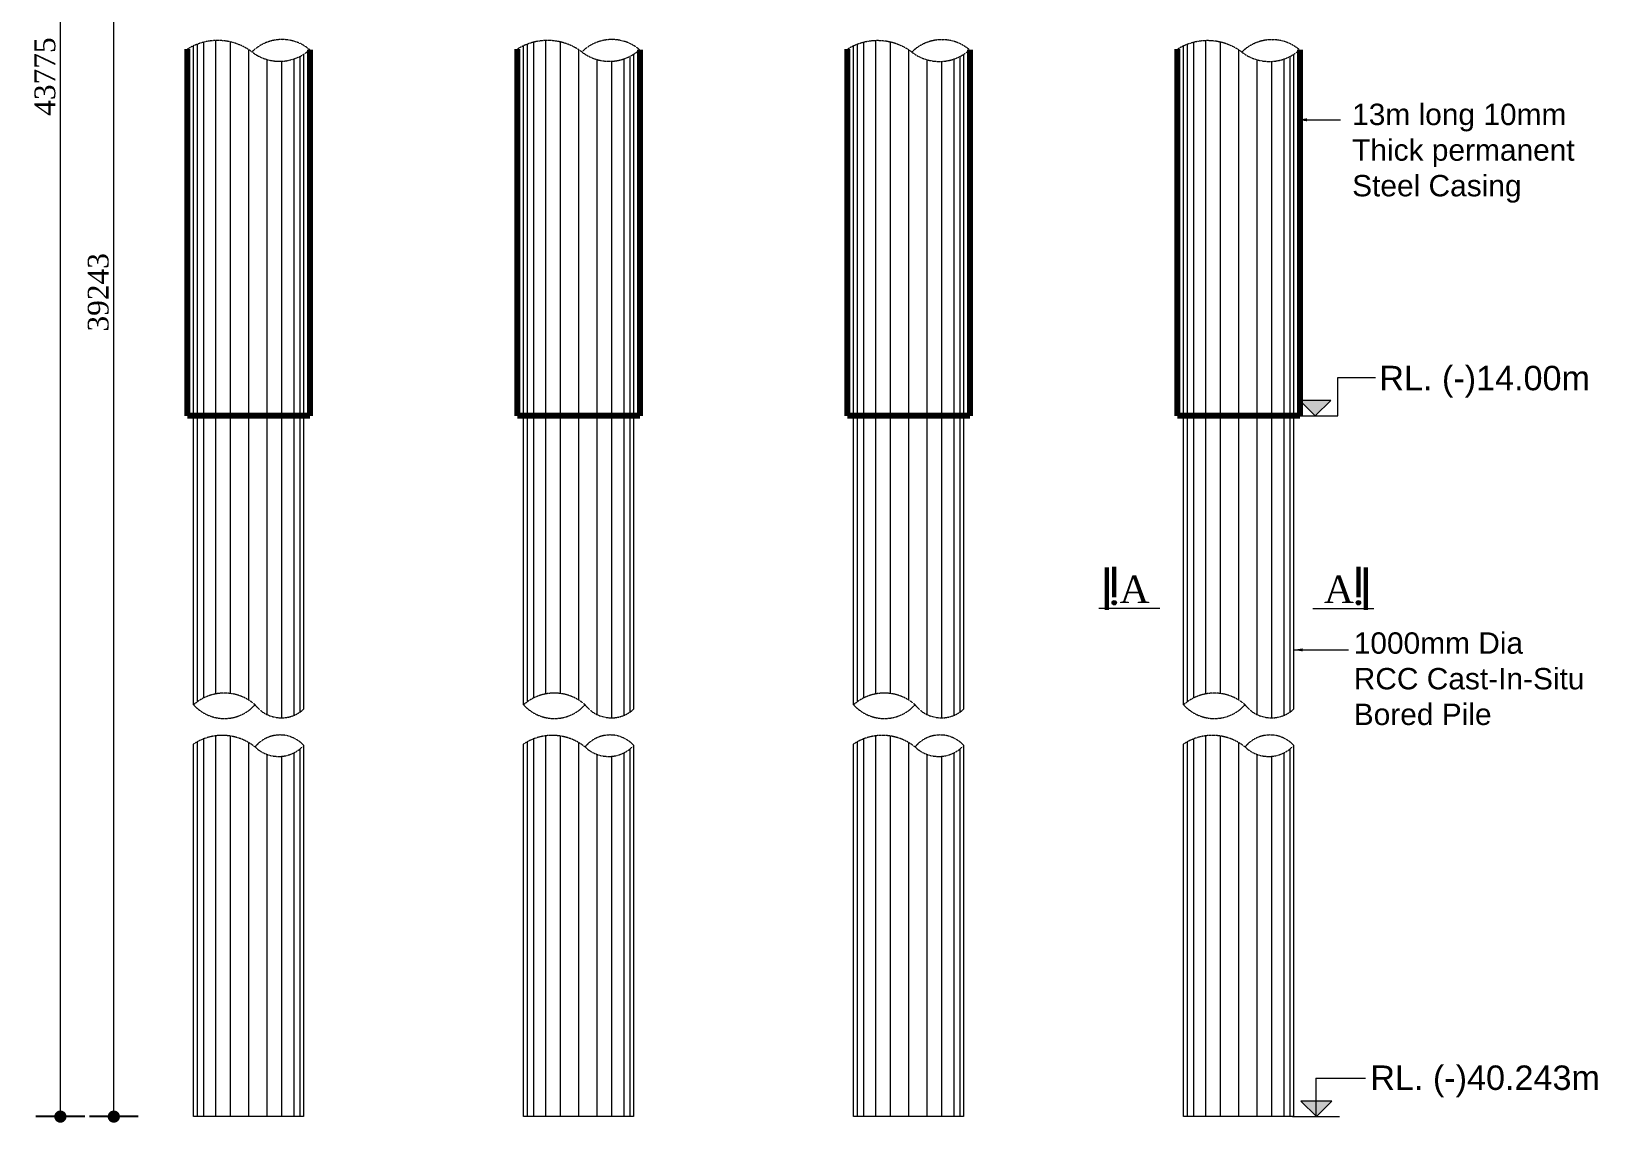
# Model space of a CAD drawing. Header units: millimetres. Extents: x -452357 to 35267, y 81803 to 461763.
# Drawn here: x -155923 to -143108, y 199949 to 208883 of the extents above; entities that cross this region are included whole.
import ezdxf

# ---------------------------------------------------------------- set-up
doc = ezdxf.new("R2010")
doc.units = ezdxf.units.MM
doc.header["$PDMODE"] = 2
doc.linetypes.add('DASHED', pattern=[0.75, 0.5, -0.25])
doc.layers.get('Defpoints').update_dxf_attribs({"lineweight": 13})
for name, color, linetype, lineweight in [('Dimision', 96, 'Continuous', 18), ('hatch', 65, 'Continuous', 15), ('Hatching', 65, 'Continuous', 20), ('Pile', 11, 'Continuous', 15), ('Text', 7, 'Continuous', 15)]:
    doc.layers.add(name, color=color, linetype=linetype, lineweight=lineweight)
doc.styles.add('ROMANS', font='arial.ttf', dxfattribs={"height": 200})
doc.styles.get("Standard").update_dxf_attribs({"font": 'times.ttf'})
doc.dimstyles.new('ISO-25', dxfattribs={"dimtxt": 175, "dimasz": 100, "dimexe": 65, "dimexo": 115.625, "dimgap": 40, "dimtad": 1, "dimtoh": 1, "dimdec": 0, "dimtxsty": 'Standard', "dimblk": 'DOT', "dimcen": 300, "dimclrd": 256, "dimclre": 256, "dimclrt": 256, "dimadec": 0, "dimazin": 0, "dimtfac": 1, "dimtdec": 0, "dimtix": 1, "dimtmove": 0, "dimatfit": 3, "dimldrblk": 'DOT', "dimfxl": 75, "dimlwd": -1, "dimarcsym": 0})
doc.dimstyles.get("Standard").update_dxf_attribs({"dimtxt": 100, "dimasz": 100, "dimexe": 100, "dimexo": 100, "dimgap": 50, "dimtad": 1, "dimdec": 0, "dimlfac": -1, "dimzin": 0, "dimdsep": 46, "dimtxsty": 'Standard', "dimblk": 'DOT', "dimcen": 0, "dimclrd": 4, "dimclre": 4, "dimclrt": 4, "dimadec": 0, "dimazin": 0, "dimtfac": 1, "dimtdec": 0, "dimtix": 1, "dimtofl": 0, "dimtmove": 0, "dimatfit": 3, "dimfxl": 80, "dimtolj": 1, "dimtzin": 0, "dimlwd": 15, "dimarcsym": 2})

# ---------------------------------------------------------------- blocks, each defined once
blk = doc.blocks.new('_Dot')
at = {"color": 0, "linetype": 'ByBlock', "lineweight": -2}
blk.add_line((-0.5, 0), (-1, 0), dxfattribs=at)
at = {"color": 0, "linetype": 'ByBlock', "const_width": 0.5}
blk.add_lwpolyline([(-0.25, 0, 1), (0.25, 0, 1)], format="xyb", close=True, dxfattribs=at)
blk = doc.blocks.new('*D192')
at = {"layer": 'Defpoints', "color": 0, "ltscale": 3, "transparency": 16777216}
for p in [(-155248, 211703), (-154948, 211703), (-154174, 199999)]:
    blk.add_point(p, dxfattribs=at)
at = {"layer": 'Dimision', "lineweight": -2, "ltscale": 3, "transparency": 16777216}
for p, q in [((-155064, 211703), (-155448, 211703)), ((-155048, 199999), (-155448, 199999))]:
    blk.add_line(p, q, dxfattribs=at)
at = {"layer": 'Dimision', "ltscale": 3, "transparency": 16777216}
blk.add_line((-155248, 200099), (-155248, 211603), dxfattribs=at)
at = {"layer": 'Dimision', "ltscale": 3, "transparency": 16777216, "xscale": 100, "yscale": 100, "zscale": 100}
for p, rotation in [((-155248, 211703), 90), ((-155248, 199999), 270)]:
    blk.add_blockref('_Dot', p, dxfattribs=dict(at, rotation=rotation))
at = {"layer": 'Dimision', "ltscale": 3, "transparency": 16777216, "insert": (-155375, 206746), "char_height": 170, "width": 596.53, "attachment_point": 5, "rotation": 90}
blk.add_mtext('39243', dxfattribs=at)
blk = doc.blocks.new('*D193')
at = {"layer": 'Defpoints', "color": 0, "ltscale": 3, "transparency": 16777216}
for p in [(-155685, 216135), (-155090, 216135), (-154510, 199999)]:
    blk.add_point(p, dxfattribs=at)
at = {"layer": 'Dimision', "lineweight": -2, "ltscale": 3, "transparency": 16777216}
for p, q in [((-155485, 216135), (-155885, 216135)), ((-155485, 199999), (-155885, 199999))]:
    blk.add_line(p, q, dxfattribs=at)
at = {"layer": 'Dimision', "ltscale": 3, "transparency": 16777216}
blk.add_line((-155685, 200099), (-155685, 216035), dxfattribs=at)
at = {"layer": 'Dimision', "ltscale": 3, "transparency": 16777216, "xscale": 100, "yscale": 100, "zscale": 100}
for p, rotation in [((-155685, 216135), 90), ((-155685, 199999), 270)]:
    blk.add_blockref('_Dot', p, dxfattribs=dict(at, rotation=rotation))
at = {"layer": 'Dimision', "ltscale": 3, "transparency": 16777216, "insert": (-155811, 208512), "char_height": 170, "attachment_point": 5, "rotation": 90}
blk.add_mtext('43775', dxfattribs=at)

msp = doc.modelspace()

# ---------------------------------------------------------------- hatches: boundary and pattern name
at = {"layer": 'Dimision', "ltscale": 3}
for points in [[(-145544.3, 205860.5), (-145418.1, 205734.3), (-145291.9, 205860.5)], [(-145535.1, 200125.5), (-145408.9, 199999.4), (-145282.7, 200125.5)]]:
    msp.add_hatch(color=256, dxfattribs=at).paths.add_polyline_path(points)
at = {"layer": 'Text'}
for points in [[(-147063.2, 204223.1, 1), (-147063.2, 204187.2, 1)], [(-145064.7, 204223.1, -1), (-145064.7, 204187.2, -1)]]:
    msp.add_hatch(color=256, dxfattribs=at).paths.add_polyline_path(points)

# ---------------------------------------------------------------- linework, layer by layer
at = {"layer": 'Dimision', "ltscale": 3}
for p, q in [((-145233.3, 206047.8), (-144926.6, 206047.8)), ((-145233.3, 205734.3), (-145233.3, 206047.8)), ((-145616.9, 205734.3), (-145233.3, 205734.3)), ((-145412.7, 200312.9), (-145005.9, 200312.9)), ((-145411.8, 199999.4), (-145411.8, 200312.9)), ((-145603.6, 199999.4), (-145220.1, 199999.4))]:
    msp.add_line(p, q, dxfattribs=at)
for points in [[(-145291.9, 205860.5), (-145544.3, 205860.5), (-145418.1, 205734.3)], [(-145282.7, 200125.5), (-145535.1, 200125.5), (-145408.9, 199999.4)]]:
    msp.add_lwpolyline(points, close=True, dxfattribs=at)
at = {"layer": 'hatch', "lineweight": 80, "ltscale": 3}
for p, q in [((-153645.2, 205734.3), (-154645.3, 205734.3)), ((-150945.2, 205734.3), (-151945.3, 205734.3)), ((-148245.2, 205734.3), (-149245.3, 205734.3)), ((-145545.2, 205734.3), (-146545.3, 205734.3))]:
    msp.add_line(p, q, dxfattribs=at)
for points in [[(-154645.3, 205734.3), (-154645.3, 208736.6)], [(-153645.2, 208731.8), (-153645.2, 205734.3)], [(-151945.3, 205734.3), (-151945.3, 208736.6)], [(-150945.2, 208731.8), (-150945.2, 205734.3)], [(-149245.3, 205734.3), (-149245.3, 208736.6)], [(-148245.2, 208731.8), (-148245.2, 205734.3)], [(-146545.3, 205734.3), (-146545.3, 208736.6)], [(-145545.2, 208731.8), (-145545.2, 205734.3)]]:
    msp.add_lwpolyline(points, dxfattribs=at)
at = {"layer": 'Hatching', "ltscale": 3}
for p, q in [((-154565.2, 208776.5), (-154565.2, 203394.2)), ((-154515.2, 208792.5), (-154515.2, 203424.6)), ((-154415.2, 208807.2), (-154415.2, 203458.8)), ((-154295.2, 208796.1), (-154295.2, 203462.4)), ((-153868.9, 208806.4), (-153868.9, 208806.1)), ((-151865.2, 208777), (-151865.2, 203394.2)), ((-151815.2, 208792.9), (-151815.2, 203424.6)), ((-151715.2, 208807.2), (-151715.2, 203458.8)), ((-151595.2, 208795.8), (-151595.2, 203462.4)), ((-151170.2, 208806.4), (-151170.2, 208806.1)), ((-149165.2, 208775.6), (-149165.2, 203394.2)), ((-149115.2, 208791.5), (-149115.2, 203424.6)), ((-149015.2, 208805.8), (-149015.2, 203458.8)), ((-148895.2, 208794.3), (-148895.2, 203462.4)), ((-148470.2, 208805), (-148470.2, 208804.7)), ((-146465.2, 208775.6), (-146465.2, 203394.2)), ((-146415.2, 208791.5), (-146415.2, 203424.6)), ((-146315.2, 208805.8), (-146315.2, 203458.8)), ((-146195.2, 208794.3), (-146195.2, 203462.4)), ((-145770.2, 208805), (-145770.2, 208804.7)), ((-154145.2, 208733.2), (-154145.2, 203409.3)), ((-153995.2, 208651.8), (-153995.2, 203290.4)), ((-153875.2, 208637.5), (-153875.2, 203263.1)), ((-153775.2, 208656.1), (-153775.2, 203283)), ((-153725.2, 208677), (-153725.2, 203309.7)), ((-151445.2, 208732.3), (-151445.2, 203409.3)), ((-151295.2, 208651.4), (-151295.2, 203290.4)), ((-151175.2, 208637.6), (-151175.2, 203263.1)), ((-151075.2, 208656.5), (-151075.2, 203283)), ((-151025.2, 208677.6), (-151025.2, 203309.7)), ((-148745.2, 208730.9), (-148745.2, 203409.3)), ((-148595.2, 208650), (-148595.2, 203290.4)), ((-148475.2, 208636.2), (-148475.2, 203263.1)), ((-148375.2, 208655.1), (-148375.2, 203283)), ((-148325.2, 208676.2), (-148325.2, 203309.7)), ((-146045.2, 208730.9), (-146045.2, 203409.3)), ((-145895.2, 208650), (-145895.2, 203290.4)), ((-145775.2, 208636.2), (-145775.2, 203263.1)), ((-145675.2, 208655.1), (-145675.2, 203283)), ((-145625.2, 208676.2), (-145625.2, 203309.7)), ((-154318.9, 203269.8), (-154318.9, 203269.7)), ((-151618.9, 203269.8), (-151618.9, 203269.7)), ((-148918.9, 203269.8), (-148918.9, 203269.7)), ((-146218.9, 203269.8), (-146218.9, 203269.7)), ((-154565.2, 203066.8), (-154565.2, 199999.4)), ((-154515.2, 203090.1), (-154515.2, 199999.4)), ((-154415.2, 203115.8), (-154415.2, 199999.4)), ((-154295.2, 203114.3), (-154295.2, 199999.4)), ((-154145.2, 203061), (-154145.2, 199999.4)), ((-153725.2, 203007.8), (-153725.2, 199999.4)), ((-151865.2, 203066.8), (-151865.2, 199999.4)), ((-151815.2, 203090.1), (-151815.2, 199999.4)), ((-151715.2, 203115.8), (-151715.2, 199999.4)), ((-151595.2, 203114.3), (-151595.2, 199999.4)), ((-151445.2, 203061), (-151445.2, 199999.4)), ((-151025.2, 203007.8), (-151025.2, 199999.4)), ((-149165.2, 203066.8), (-149165.2, 199999.4)), ((-149115.2, 203090.1), (-149115.2, 199999.4)), ((-149015.2, 203115.8), (-149015.2, 199999.4)), ((-148895.2, 203114.3), (-148895.2, 199999.4)), ((-148745.2, 203061), (-148745.2, 199999.4)), ((-148325.2, 203007.8), (-148325.2, 199999.4)), ((-146465.2, 203066.8), (-146465.2, 199999.4)), ((-146415.2, 203090.1), (-146415.2, 199999.4)), ((-146315.2, 203115.8), (-146315.2, 199999.4)), ((-146195.2, 203114.3), (-146195.2, 199999.4)), ((-146045.2, 203061), (-146045.2, 199999.4)), ((-145625.2, 203007.8), (-145625.2, 199999.4)), ((-153995.2, 202964.2), (-153995.2, 199999.4)), ((-153875.2, 202948.2), (-153875.2, 199999.4)), ((-153775.2, 202976.2), (-153775.2, 199999.4)), ((-151295.2, 202964.2), (-151295.2, 199999.4)), ((-151175.2, 202948.2), (-151175.2, 199999.4)), ((-151075.2, 202976.2), (-151075.2, 199999.4)), ((-148595.2, 202964.2), (-148595.2, 199999.4)), ((-148475.2, 202948.2), (-148475.2, 199999.4)), ((-148375.2, 202976.2), (-148375.2, 199999.4)), ((-145895.2, 202964.2), (-145895.2, 199999.4)), ((-145775.2, 202948.2), (-145775.2, 199999.4)), ((-145675.2, 202976.2), (-145675.2, 199999.4))]:
    msp.add_line(p, q, dxfattribs=at)
for points in [[(-154595.3, 203370.2), (-154595.3, 208763.8)], [(-151895.3, 203370.2), (-151895.3, 208764.4)], [(-149195.3, 203370.2), (-149195.3, 208763)], [(-146495.3, 203370.2), (-146495.3, 208763)], [(-153695.2, 208694), (-153695.2, 203333.3)], [(-150995.2, 208694.8), (-150995.2, 203333.3)], [(-148295.2, 208693.4), (-148295.2, 203333.3)], [(-145595.2, 208693.4), (-145595.2, 203333.3)], [(-153695.2, 203038.3), (-153695.2, 199999.4), (-154595.3, 199999.4), (-154595.3, 203048.6)], [(-150995.2, 203038.3), (-150995.2, 199999.4), (-151895.3, 199999.4), (-151895.3, 203048.6)], [(-148295.2, 203038.3), (-148295.2, 199999.4), (-149195.3, 199999.4), (-149195.3, 203048.6)], [(-145595.2, 203038.3), (-145595.2, 199999.4), (-146495.3, 199999.4), (-146495.3, 203048.6)]]:
    msp.add_lwpolyline(points, dxfattribs=at)
at = {"layer": 'Pile', "linetype": 'DASHED', "ltscale": 5}
for points in [[(-154645.3, 208736.6, -0.3100401), (-154117.5, 208713.9, 0.3618188), (-153645.2, 208731.8, 0.3904148), (-154117.5, 208713.9)], [(-151946.6, 208736.6, -0.3100401), (-151418.8, 208713.9, 0.3618188), (-150946.5, 208731.8, 0.3904148), (-151418.8, 208713.9)], [(-149246.6, 208735.2, -0.3100401), (-148718.8, 208712.5, 0.3618188), (-148246.5, 208730.4, 0.3904148), (-148718.8, 208712.5)], [(-146546.6, 208735.2, -0.3100401), (-146018.8, 208712.5, 0.3618188), (-145546.5, 208730.4, 0.3904148), (-146018.8, 208712.5)], [(-153693.9, 203334.5, -0.442265), (-154092.5, 203370.2, 0.3792855), (-154595.3, 203370.2, 0.4480347), (-154092.5, 203370.2)], [(-150993.9, 203334.5, -0.442265), (-151392.5, 203370.2, 0.3792855), (-151895.3, 203370.2, 0.4480347), (-151392.5, 203370.2)], [(-148293.9, 203334.5, -0.442265), (-148692.5, 203370.2, 0.3792855), (-149195.3, 203370.2, 0.4480347), (-148692.5, 203370.2)], [(-145593.9, 203334.5, -0.442265), (-145992.5, 203370.2, 0.3792855), (-146495.3, 203370.2, 0.4480347), (-145992.5, 203370.2)], [(-154595.3, 203048.6, -0.3272236), (-154092.5, 203024.5, 0.4180624), (-153693.9, 203036.8, 0.4617894), (-154092.5, 203024.5)], [(-151895.3, 203048.6, -0.3272236), (-151392.5, 203024.5, 0.4180624), (-150993.9, 203036.8, 0.4617894), (-151392.5, 203024.5)], [(-149195.3, 203048.6, -0.3272236), (-148692.5, 203024.5, 0.4180624), (-148293.9, 203036.8, 0.4617894), (-148692.5, 203024.5)], [(-146495.3, 203048.6, -0.3272236), (-145992.5, 203024.5, 0.4180624), (-145593.9, 203036.8, 0.4617894), (-145992.5, 203024.5)]]:
    msp.add_lwpolyline(points, format="xyb", dxfattribs=at)
at = {"layer": 'Text'}
for p, q in [((-146690.7, 204157), (-147190.1, 204157)), ((-145437.2, 204157), (-144937.7, 204157))]:
    msp.add_line(p, q, dxfattribs=at)
at = {"layer": 'Text', "const_width": 35.9}
for points in [[(-147124.3, 204145.8), (-147124.3, 204495.1)], [(-147063.2, 204250.6), (-147063.2, 204500.2)], [(-145064.7, 204250.6), (-145064.7, 204500.2)], [(-145003.6, 204145.8), (-145003.6, 204495.1)]]:
    msp.add_lwpolyline(points, dxfattribs=at)
at = {"layer": 'Text'}
for centre in [(-147063.2, 204205.2), (-145064.7, 204205.2)]:
    msp.add_circle(centre, 17.9, dxfattribs=at)

# ---------------------------------------------------------------- texts
at = {"layer": 'Text', "style": 'ROMANS'}
for s, p in [(' RL. (-)14.00m ', (-144971.4, 205944.4)), (' RL. (-)40.243m ', (-145045.4, 200217.5))]:
    msp.add_text(s, height=200, dxfattribs=at).set_placement(p)
at = {"layer": 'Text'}
for p in [(-147018.9, 204203), (-145346.8, 204203)]:
    msp.add_text('A', height=224.2, dxfattribs=at).set_placement(p)
at = {"layer": 'Text', "ltscale": 3, "insert": (-145116.4, 208290.1), "char_height": 175, "width": 1868.819, "attachment_point": 1, "style": 'ROMANS'}
msp.add_mtext('13m long 10mm Thick permanent\\PSteel Casing', dxfattribs=at)
at = {"layer": 'Text', "insert": (-142805.6, 203962.9), "char_height": 175, "width": 2297.815, "attachment_point": 3, "style": 'ROMANS'}
msp.add_mtext('\\pxql;1000mm Dia \\PRCC Cast-In-Situ Bored Pile', dxfattribs=at)

# ---------------------------------------------------------------- dimensions: what is measured, and where the dimension line sits
at = {"layer": 'Dimision', "ltscale": 3}
for base, p1, p2, text, picture, middle in [((-155684.6, 216134.7), (-154510.3, 199999.4), (-155090.4, 216134.7), '43775', '*D193', (-155684.6, 208512.1)), ((-155248, 211702.7), (-154173.7, 199999.4), (-154948, 211702.7), '39243', '*D192', (-155248, 206745.9))]:
    dim = msp.add_linear_dim(base=base, p1=p1, p2=p2, angle=90, text=text, dimstyle='ISO-25', override={"dimtxt": 170, "dimexe": 200, "dimfxl": 200, "dimfxlon": 1}, dxfattribs=at)
    dim.commit()
    dim.dimension.update_dxf_attribs({"geometry": picture, "text_midpoint": middle, "dimtype": 160})

# ---------------------------------------------------------------- leaders
at = {"layer": 'Dimision', "ltscale": 10}
for points in [[(-145562.1, 208158.2), (-145212.9, 208158.3)], [(-145596.4, 203819.4), (-145147.1, 203819.5)]]:
    msp.add_leader(points, dimstyle='Standard', override={"dimasz": 75}, dxfattribs=at)

doc.saveas('drawing.dxf')
